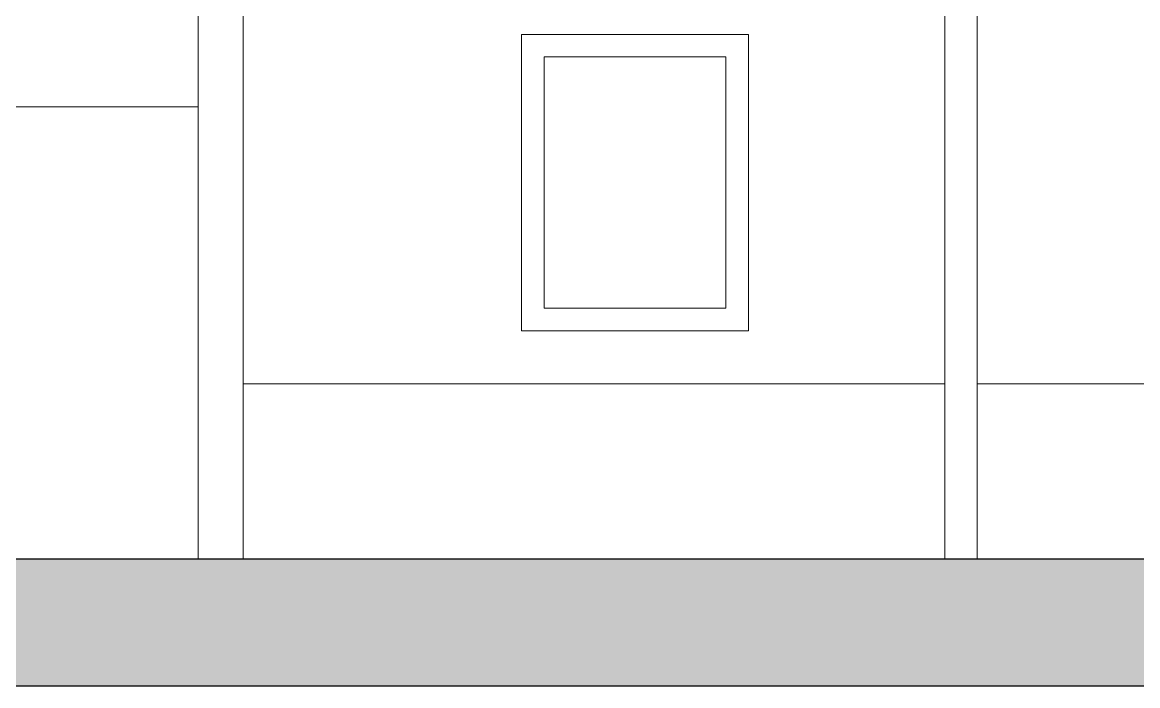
# Model space of a CAD drawing. Header units: millimetres. Extents: x -84160 to -61260, y -8771 to -3734.
# Drawn here: x -78242 to -73826, y -8771 to -6146 of the extents above; entities that cross this region are included whole.
import ezdxf

# ---------------------------------------------------------------- set-up
doc = ezdxf.new("R2010")
doc.units = ezdxf.units.MM
for name, color, linetype, lineweight in [('A-ALV-___-___-EXI', 250, 'Continuous', 35), ('A-BAS-___-___-EXI', 250, 'Continuous', 25), ('A-JAN-___-___-EXI', 250, 'Continuous', 25)]:
    doc.layers.add(name, color=color, linetype=linetype, lineweight=lineweight)

msp = doc.modelspace()

# ---------------------------------------------------------------- hatches: boundary and pattern name
at = {"layer": 'A-BAS-___-___-EXI', "true_color": 0xcb9898}
msp.add_hatch(color=253, dxfattribs=at).paths.add_polyline_path([(-84159.8, -8770.7), (-61259.8, -8770.7), (-61259.8, -8270.7), (-84159.8, -8270.7)])

# ---------------------------------------------------------------- linework, layer by layer
at = {"layer": 'A-ALV-___-___-EXI', "color": 28, "lineweight": 15}
for p, q in [((-74589.2, -8270.7), (-74589.2, -6034.3)), ((-74461.8, -8270.7), (-74461.8, -6091.7)), ((-82974.2, -6480.3), (-77545.6, -6480.3)), ((-77367.2, -7576.2), (-74589.2, -7576.2)), ((-70677.1, -7576.2), (-74461.8, -7576.2))]:
    msp.add_line(p, q, dxfattribs=at)
at = {"layer": 'A-ALV-___-___-EXI', "color": 28, "lineweight": 15, "flags": 128}
msp.add_lwpolyline([(-77367.2, -8270.7), (-77367.2, -6085.3), (-77348.1, -5804.9)], dxfattribs=at)
msp.add_lwpolyline([(-77545.6, -6085.3), (-77545.6, -8270.7)], close=True, dxfattribs=at)
at = {"layer": 'A-BAS-___-___-EXI'}
msp.add_line((-62406.7, -8270.7), (-82974.2, -8270.7), dxfattribs=at)
msp.add_lwpolyline([(-83127.2, -8270.7), (-84159.8, -8270.7), (-84159.8, -8770.7), (-61259.8, -8770.7), (-61259.8, -8270.7), (-62243.8, -8270.7)], dxfattribs=at)
at = {"layer": 'A-JAN-___-___-EXI', "color": 28, "lineweight": 15, "flags": 128}
for points in [[(-76264.9, -7366), (-75366.6, -7366), (-75366.6, -6193.6), (-76264.9, -6193.6)], [(-76175.7, -7276.8), (-75455.8, -7276.8), (-75455.8, -6282.8), (-76175.7, -6282.8)]]:
    msp.add_lwpolyline(points, close=True, dxfattribs=at)

doc.saveas('drawing.dxf')
